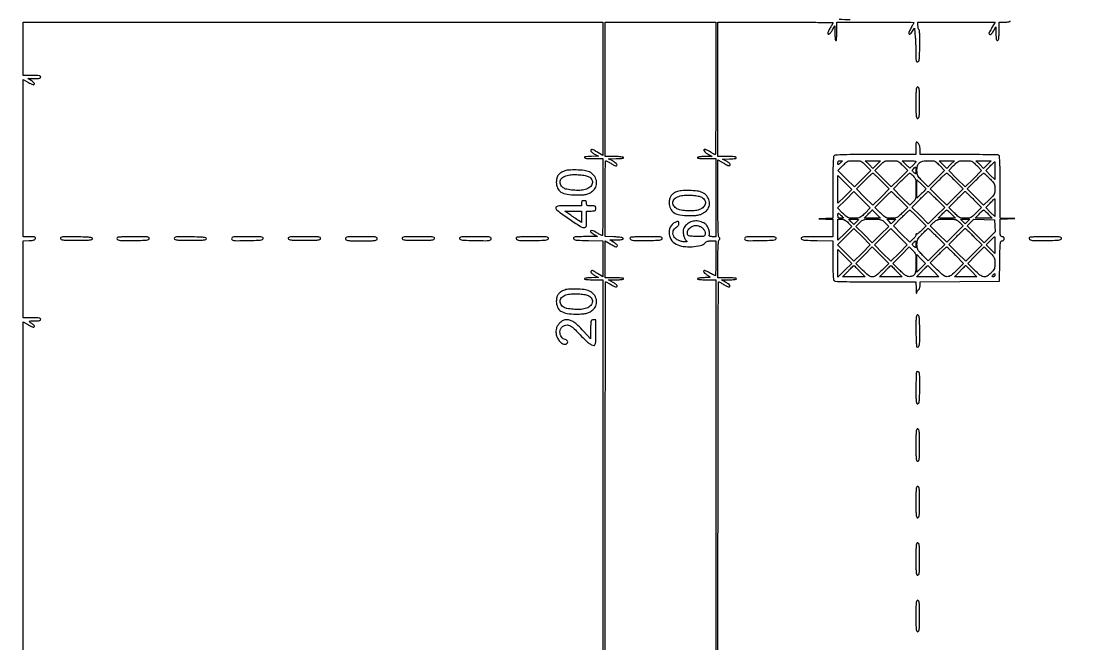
# Model space of a CAD drawing. Extents: x 0 to 836, y 5 to 589.
# Drawn here: x 546.8 to 633.6, y 368.9 to 420.2 of the extents above; entities that cross this region are included whole.
import ezdxf

# ---------------------------------------------------------------- set-up
doc = ezdxf.new("R2010")
doc.units = 0
doc.header["$MEASUREMENT"] = 0

msp = doc.modelspace()

# ---------------------------------------------------------------- linework, layer by layer
for points in [[(201.712326, 537.783562, -0.000001), (217.055896, 537.76491, -0.426088)], [(546.957638, 269.095817, -0.000001), (546.976289, 285.583213, -0.415883)], [(835.446278, 121.592707, -0.000059), (835.429914, 203.53197, -0.00002), (835.42504, 321.569549), (835.424938, 588.3084), (835.769253, 588.3084, 0.013775), (835.969061, 588.313906, 0.121919), (836.052736, 588.339582, 0.232745), (836.087862, 588.394014, 0.064289), (836.086534, 588.49875), (836.0595, 588.6891), (420.497259, 588.710259, 0.000013), (261.145696, 588.714318, 0.000021), (126.989856, 588.708632)], [(718.0002, 512.4222), (718.0002, 320.588723, -0.000011), (717.997333, 194.273324, -0.000202)], [(604.852986, 529.408162, -0.000002), (620.423836, 529.389509, -0.550615)], [(238.738155, 529.614638, -0.000002), (224.300981, 529.63329, -0.415836)], [(308.18842, 529.408162, -0.000002), (322.638019, 529.38951, -0.415836)], [(531.796111, 538.074638, -0.000002), (517.6951, 538.093291, -0.426056)], [(413.368417, 538.074638, -0.000002), (399.676779, 538.093291, -0.415815)], [(693.315638, 481.579418, -0.000002), (693.334294, 494.031443, -0.550517)], [(336.166934, 548.220763, -0.000002), (326.827688, 548.233536, -0.413812)], [(693.109162, 421.684687, -0.000002), (693.090507, 409.236574, -0.415775)], [(689.941022, 529.408162, -0.000003), (701.809045, 529.389505, -0.550493)], [(333.609652, 529.614638, -0.000003), (323.198363, 529.633296, -0.415688)], [(383.716206, 529.408162, -0.000003), (394.123716, 529.389504, -0.425916)], [(381.27946, 547.935135, -0.000004), (390.656104, 547.916048, -0.413615)], [(594.9072, 359.3385, -0.000151), (594.911759, 374.439115, -0.000252), (594.925838, 387.150768, -0.000003), (594.944494, 398.69211, -0.425969), (594.97065, 398.71716, -0.10382), (595.010388, 398.707077, -0.007062), (595.114867, 398.65407, -0.009869), (595.238255, 398.586121, -0.007234), (595.3725, 398.506093, 0.012708), (595.509815, 398.426259, 0.015414), (595.642559, 398.358765, 0.01405), (595.756539, 398.309027, 0.095102), (595.81665, 398.297233, 0.218217), (595.896301, 398.33334, 0.339983), (595.900612, 398.405044, 0.086405), (595.785354, 398.524439, 0.02268), (595.56285, 398.671905), (595.2033, 398.887399), (595.81665, 398.8882, 0.012065), (596.058955, 398.894364, 0.0222), (596.255312, 398.912867, 0.01921), (596.402235, 398.939111, 0.352506), (596.43, 398.9736, 0.365646), (596.399951, 399.009197, 0.014491), (596.2185, 399.0347, 0.018502), (595.976521, 399.052556, 0.009164), (595.6686, 399.0582), (594.9072, 399.0582), (594.9072, 400.578805), (594.9072, 402.09941), (595.333923, 401.847805, 0.009346), (595.641025, 401.674384, 0.063105), (595.803636, 401.611438, 0.227008), (595.885375, 401.628277, 0.236522), (595.921572, 401.70195, 0.175744), (595.902133, 401.754263, 0.030637), (595.828038, 401.831451, 0.030019), (595.725543, 401.915111, 0.022931), (595.604322, 401.994305), (595.2879, 402.18091), (595.866, 402.184655, 0.009126), (596.142362, 402.191491, 0.039013), (596.305975, 402.21138, 0.08811), (596.391062, 402.244845, 0.348167), (596.409073, 402.29415, 0.245891), (596.358121, 402.343431, 0.029679), (596.20099, 402.379753, 0.024548), (595.969141, 402.407414, 0.009086), (595.640623, 402.424344), (594.9072, 402.448787), (594.9072, 405.575694, -0.001901), (594.911759, 406.774524, -0.003175), (594.925838, 407.783296, -0.000406), (594.944686, 408.675594, -0.419983), (594.97065, 408.69996, -0.10382), (595.010388, 408.689877, -0.007062), (595.114867, 408.63687, -0.009869), (595.238255, 408.568921, -0.007234), (595.3725, 408.488893, 0.013532), (595.51033, 408.409063, 0.016098), (595.64463, 408.341565, 0.014983), (595.760431, 408.292117, 0.092704), (595.8237, 408.280033, 0.297128), (595.890992, 408.323527, 0.267174), (595.88237, 408.407105, 0.077583), (595.752049, 408.538895, 0.02963), (595.535123, 408.680058), (595.2033, 408.869017), (595.81665, 408.870408, 0.012089), (596.05876, 408.876812, 0.022171), (596.255165, 408.895519, 0.019132), (596.402254, 408.921912, 0.352327), (596.43, 408.9564, 0.365646), (596.399951, 408.991997, 0.014491), (596.2185, 409.0175, 0.018502), (595.976521, 409.035356, 0.009164), (595.6686, 409.041), (594.9072, 409.041), (594.9072, 414.5823), (594.9072, 420.1236), (599.4756, 420.1236), (604.044, 420.1236), (604.044, 414.6669, -0.00109), (604.039441, 412.574706, -0.001819), (604.025362, 410.813881, -0.000134), (604.006602, 409.237528, -0.422857), (603.98055, 409.21284, -0.10382), (603.940812, 409.222923, -0.007062), (603.836333, 409.27593, -0.009869), (603.712945, 409.343879, -0.007234), (603.5787, 409.423907, 0.013532), (603.44087, 409.503737, 0.016098), (603.30657, 409.571235, 0.014983), (603.190769, 409.620683, 0.092704), (603.1275, 409.632767, 0.297128), (603.060208, 409.589273, 0.267174), (603.06883, 409.505695, 0.077583), (603.199151, 409.373905, 0.02963), (603.416077, 409.232742), (603.7479, 409.043783), (603.13455, 409.042392, 0.012089), (602.89244, 409.035988, 0.022171), (602.696035, 409.017281, 0.019132), (602.548946, 408.990888, 0.352327), (602.5212, 408.9564, 0.365646), (602.551249, 408.920803, 0.014491), (602.7327, 408.8953, 0.018502), (602.974679, 408.877444, 0.009164), (603.2826, 408.8718), (604.044, 408.8718), (604.044, 405.657), (604.044, 402.4422), (603.75582, 402.4422, -0.018131), (603.599365, 402.447875, -0.1296), (603.528362, 402.472218, -0.239839), (603.501236, 402.520491, -0.074376), (603.510426, 402.605811, 0.109755), (603.518481, 402.822583, 0.049369), (603.439307, 403.09776, 0.049304), (603.306977, 403.353602, 0.104096), (603.15006, 403.511175, 0.081609), (602.730258, 403.69723, 0.088352), (602.28472, 403.732087, 0.092684), (601.871804, 403.612006, 0.101204), (601.54468, 403.35307, 0.029776), (601.427678, 403.195914, 0.074552), (601.368007, 403.066355, 0.072229), (601.347947, 402.922521, 0.026658), (601.360037, 402.717612, 0.031012), (601.386903, 402.56499, 0.027174), (601.43331, 402.40981, 0.028137), (601.490862, 402.274133, 0.069644), (601.551407, 402.184967, -0.010125), (601.645395, 402.076787, -0.29066), (601.649943, 402.041815, -0.281034), (601.620141, 402.022014, -0.009632), (601.474095, 402.0192, -0.06538), (601.203544, 402.054729, -0.050678), (600.925462, 402.160168, -0.053033), (600.693239, 402.308902, -0.117448), (600.564852, 402.473866, -0.088801), (600.509287, 402.691124, -0.091593), (600.533518, 402.911683, -0.097345), (600.632216, 403.098438, -0.116273), (600.789234, 403.220057, 0.05591), (600.880024, 403.274384, 0.077484), (600.945625, 403.342689, 0.081855), (600.984916, 403.424613, 0.071083), (600.9984, 403.518981, 0.033646), (600.991149, 403.626615, 0.197222), (600.963367, 403.674693, 0.203472), (600.910441, 403.68854, 0.035991), (600.80805, 403.665911, 0.166211), (600.360001, 403.34681, 0.151956), (600.18074, 402.807524, 0.141227), (600.334858, 402.231175, 0.139974), (600.772459, 401.82288, 0.084647), (601.346075, 401.64309, 0.046434), (602.083726, 401.612061, 0.046415), (602.77241, 401.711587, 0.150866), (603.164577, 401.944409, -0.074871), (603.251502, 402.015535, -0.05867), (603.36294, 402.06518, -0.048295), (603.502969, 402.09435, -0.027223), (603.676412, 402.1038), (604.044, 402.1038), (604.044, 400.6656, -0.003322), (604.040336, 400.114127, -0.005536), (604.029024, 399.649871, -0.00123), (604.013763, 399.247324, -0.402443), (603.993018, 399.2274, -0.112389), (603.958845, 399.23518, -0.003975), (603.836679, 399.295043, -0.007185), (603.693048, 399.369444, -0.004948), (603.532391, 399.457673, 0.023312), (603.133265, 399.658156, 0.512959), (603.037299, 399.60205, 0.260592), (603.106533, 399.445344, 0.019352), (603.505219, 399.168925, -0.16362), (603.544216, 399.120593, -0.444968), (603.526172, 399.086167, -0.055603), (603.403795, 399.068973, -0.004947), (603.09225, 399.063175, 0.013429), (602.869963, 399.055266, 0.023296), (602.686356, 399.035171, 0.020304), (602.548033, 399.007679, 0.34644), (602.5212, 398.9736, 0.365646), (602.551249, 398.938003, 0.014491), (602.7327, 398.9125, 0.018502), (602.974679, 398.894644, 0.009164), (603.2826, 398.889), (604.044, 398.889), (604.044, 359.4231)], [(604.2132, 359.3385, -0.000151), (604.217759, 374.439266, -0.000252), (604.231838, 387.151416, -0.000003), (604.250494, 398.693431, -0.41574), (604.27665, 398.719367, -0.111035), (604.316409, 398.710141, -0.00754), (604.420867, 398.657835, -0.010506), (604.544254, 398.590375, -0.007675), (604.6785, 398.510507, 0.013093), (604.81633, 398.430515, 0.015532), (604.95063, 398.36253, 0.014424), (605.066453, 398.312369, 0.08935), (605.1297, 398.29944, 0.300243), (605.196801, 398.341505, 0.270054), (605.188505, 398.424156, 0.076762), (605.057554, 398.556318, 0.029789), (604.841123, 398.697258), (604.5093, 398.886217), (605.12265, 398.887608, 0.012089), (605.36476, 398.894012, 0.022171), (605.561165, 398.912719, 0.019132), (605.708254, 398.939112, 0.352327), (605.736, 398.9736, 0.365646), (605.705951, 399.009197, 0.014491), (605.5245, 399.0347, 0.018502), (605.282521, 399.052556, 0.009164), (604.9746, 399.0582), (604.2132, 399.0582), (604.2132, 400.56408, -0.003861), (604.21861, 401.264633, -0.011908), (604.237202, 401.737937, -0.011288), (604.265628, 402.069018, -0.17093), (604.31472, 402.17148, 0.049631), (604.359946, 402.226702, 0.147822), (604.37394, 402.273, 0.147822), (604.359946, 402.319298, 0.049631), (604.31472, 402.37452, -0.186688), (604.261488, 402.494924, -0.003991), (604.235712, 403.152783, -0.00622), (604.21803, 404.096205, -0.001575), (604.2132, 405.629425), (604.2132, 408.78281), (604.639923, 408.531205, 0.009298), (604.949643, 408.356266, 0.065443), (605.111057, 408.294612, 0.236264), (605.192184, 408.313595, 0.222811), (605.2284, 408.390831, 0.180386), (605.208514, 408.444157, 0.035725), (605.135208, 408.51748, 0.033672), (605.03262, 408.594947, 0.025766), (604.91115, 408.665781), (604.5939, 408.8295), (605.16495, 408.854515, 0.011581), (605.694614, 408.890023, 0.639683), (605.72017, 408.961692, 0.186785), (605.56049, 409.030303, 0.009128), (604.9746, 409.041), (604.2132, 409.041), (604.2132, 414.5823), (604.2132, 420.1236), (608.9508, 420.1236, -0.001255), (610.767404, 420.119041, -0.002093), (612.296603, 420.104962, -0.000177), (613.662472, 420.086184, -0.412086), (613.687967, 420.06015, -0.111035), (613.678741, 420.020391, -0.00754), (613.626435, 419.915933, -0.010506), (613.558975, 419.792546, -0.007675), (613.479107, 419.6583, 0.013093), (613.399115, 419.52047, 0.015532), (613.33113, 419.38617, 0.014424), (613.280969, 419.270347, 0.08935), (613.26804, 419.2071, 0.300243), (613.310105, 419.139999, 0.270054), (613.392756, 419.148295, 0.076762), (613.524918, 419.279246, 0.029789), (613.665858, 419.495677), (613.854817, 419.8275), (613.856208, 419.21415, 0.012089), (613.862612, 418.97204, 0.022171), (613.881319, 418.775635, 0.019132), (613.907712, 418.628546, 0.352327), (613.9422, 418.6008, 0.365646), (613.977797, 418.630849, 0.014491), (614.0033, 418.8123, 0.018502), (614.021156, 419.054279, 0.009164), (614.0268, 419.3622), (614.0268, 420.1236), (617.1993, 420.1236, -0.000994), (618.415797, 420.121181, -0.001658), (619.439878, 420.113711, -0.000111), (620.358124, 420.103763, -0.410979), (620.3718, 420.089935, -0.118776), (620.366168, 420.066561, -0.002401), (620.309971, 419.958005, -0.005535), (620.24198, 419.83162, -0.003675), (620.161319, 419.688085, 0.011167), (620.080651, 419.539364, 0.013731), (620.012368, 419.39699, 0.012176), (619.961621, 419.275404, 0.090598), (619.949819, 419.21415, 0.183384), (619.979322, 419.134097, 0.339255), (620.043592, 419.121014, 0.108326), (620.145865, 419.201895, 0.030362), (620.265806, 419.368086), (620.430228, 419.627773), (620.485614, 418.84749, -0.004673), (620.506835, 418.502955, -0.003213), (620.52473, 418.112026, -0.003239), (620.537098, 417.73552, -0.00659), (620.541, 417.4395, 0.006012), (620.545334, 417.079064, 0.05459), (620.566181, 416.92339, 0.182673), (620.612358, 416.856405, 0.20154), (620.68905, 416.840209, 0.250335), (620.770893, 416.906421, 0.067043), (620.816412, 417.073414, 0.025518), (620.84269, 417.396317, 0.002888), (620.860595, 418.129987, 0.005309), (620.864862, 418.662874, 0.011104), (620.854571, 419.077449, 0.007688), (620.834608, 419.396949, 0.178774), (620.797145, 419.478295, -0.106981), (620.763613, 419.530353, -0.031495), (620.73574, 419.621709, -0.030052), (620.716605, 419.731167, -0.028254), (620.7102, 419.84442), (620.7102, 420.1236), (623.888909, 420.1236), (627.067618, 420.1236), (626.807609, 419.669152, 0.004616), (626.614834, 419.324881, 0.066284), (626.564349, 419.194274, 0.315049), (626.588043, 419.133893, 0.147671), (626.672479, 419.1084, 0.168972), (626.731573, 419.128957, 0.03918), (626.809873, 419.201592, 0.036138), (626.891556, 419.304199, 0.0286), (626.96484, 419.42565), (627.132322, 419.7429), (627.136061, 419.17185, 0.009031), (627.143258, 418.879458, 0.045588), (627.165023, 418.717748, 0.104163), (627.204617, 418.631975, 0.236978), (627.2667, 418.6008, 0.273642), (627.330723, 418.638675, 0.084509), (627.368925, 418.74885, 0.035355), (627.3888, 418.958614, 0.005946), (627.3936, 419.3622), (627.3936, 420.1236), (627.8589, 420.1236, 0.017105), (628.037266, 420.129704, 0.027868), (628.187518, 420.148451, 0.026982), (628.299491, 420.175119, 0.332234), (628.3242, 420.2082, 0.324248), (628.300288, 420.241197, 0.030617)], [(718.148241, 147.565102, 0.000075), (718.164575, 211.571705, 0.000026), (718.1694, 303.889409), (718.1694, 512.350018)], [(615.111788, 420.311438, -0.000408), (614.22166, 420.330286, -0.409782)], [(546.939, 357.686605), (546.939, 395.41601), (547.359335, 395.168171, 0.014535), (547.549218, 395.063527, 0.040711), (547.689427, 395.005362, 0.065182), (547.786919, 394.987452, 0.273726), (547.83756, 395.014001, 0.192027), (547.84934, 395.080964, 0.139941), (547.813845, 395.148586, 0.05145), (547.710473, 395.236818, 0.007089), (547.475078, 395.394275, -0.140256), (547.432461, 395.443188, -0.462508), (547.447944, 395.477092, -0.061481), (547.559189, 395.494268, -0.005245), (547.84845, 395.500025, 0.010172), (548.116089, 395.50799, 0.04862), (548.267096, 395.530389, 0.108379), (548.347672, 395.570344, 0.22744), (548.3772, 395.6319, 0.266366), (548.340721, 395.695517, 0.088943), (548.2362, 395.733918, 0.037256), (548.037186, 395.753925, 0.00643), (547.6581, 395.7588), (546.939, 395.7588), (546.939, 398.927078), (546.939, 402.095356), (547.424628, 402.120728, 0.012571), (547.673624, 402.140024, 0.055818), (547.816848, 402.17115, 0.10964), (547.89832, 402.220422, 0.156356), (547.938431, 402.29415, 0.170556), (547.926974, 402.370059, 0.199387), (547.871117, 402.416116, 0.066037), (547.741567, 402.437558, 0.008037), (547.452803, 402.4422), (546.939, 402.4422), (546.939, 408.917666), (546.939, 415.393132), (547.305983, 415.178066, 0.010753), (547.453702, 415.095712, 0.013531), (547.594045, 415.026176, 0.011674), (547.713546, 414.974292, 0.096868), (547.771283, 414.963, 0.218616), (547.847469, 414.997983, 0.30655), (547.85579, 415.07004, 0.101596), (547.765368, 415.1813, 0.034596), (547.59465, 415.302327), (547.3197, 415.469968), (547.84845, 415.470284, 0.009996), (548.117399, 415.475822, 0.048921), (548.267872, 415.496773, 0.110787), (548.347761, 415.536034, 0.227124), (548.3772, 415.5975, 0.266366), (548.340721, 415.661117, 0.088943), (548.2362, 415.699518, 0.037256), (548.037186, 415.719525, 0.00643), (547.6581, 415.7244), (546.939, 415.7244), (546.939, 417.924), (546.939, 420.1236), (570.8385, 420.1236), (594.738, 420.1236), (594.738, 414.626795), (594.738, 409.12999), (594.311277, 409.381595, 0.009298), (594.001557, 409.556534, 0.065443), (593.840143, 409.618188, 0.236264), (593.759016, 409.599205, 0.222811), (593.7228, 409.521969, 0.180386), (593.742686, 409.468643, 0.035725), (593.815992, 409.39532, 0.033672), (593.91858, 409.317853, 0.025766), (594.04005, 409.247019), (594.3573, 409.0833), (593.78625, 409.058285, 0.011581), (593.256586, 409.022777, 0.639683), (593.23103, 408.951108, 0.186785), (593.39071, 408.882497, 0.009128), (593.9766, 408.8718), (594.738, 408.8718), (594.738, 405.6993, -0.001874), (594.733441, 404.482986, -0.003129), (594.719362, 403.459497, -0.000395), (594.700517, 402.553817, -0.420082), (594.67455, 402.52944, -0.10382), (594.634812, 402.539523, -0.007062), (594.530333, 402.59253, -0.009869), (594.406945, 402.660479, -0.007234), (594.2727, 402.740507, 0.028609), (593.9171, 402.932395, 0.215036), (593.73048, 402.93501, 0.550574), (593.714696, 402.833746, 0.037328), (593.99775, 402.621133), (594.2727, 402.44505), (593.272447, 402.443625, 0.003253), (592.67801, 402.438911, 0.034557), (592.436887, 402.418725, 0.126689), (592.330557, 402.373186, 0.283148), (592.300603, 402.29415, 0.245611), (592.365306, 402.212695, 0.070014), (592.525649, 402.166929, 0.026619), (592.835506, 402.140524, 0.003075), (593.533507, 402.122627), (594.738, 402.099154), (594.738, 400.614077), (594.738, 399.129), (594.42075, 399.318639, -0.004855), (594.293396, 399.396454, -0.005537), (594.173083, 399.473446, -0.005042), (594.072416, 399.54091, -0.030884), (594.02313, 399.579339, 0.094374), (593.929016, 399.635219, 0.116251), (593.827878, 399.64702, 0.159083), (593.753033, 399.612619, 0.211125), (593.723628, 399.54465, 0.175744), (593.743067, 399.492337, 0.030637), (593.817162, 399.415149, 0.030019), (593.919657, 399.331489, 0.022931), (594.040878, 399.252295), (594.3573, 399.06569), (593.78625, 399.061945, 0.013372), (593.563561, 399.054527, 0.023366), (593.380049, 399.034859, 0.020491), (593.242075, 399.007684, 0.346819), (593.2152, 398.9736, 0.365646), (593.245249, 398.938003, 0.014491), (593.4267, 398.9125, 0.018502), (593.668679, 398.894644, 0.009164), (593.9766, 398.889), (594.738, 398.889), (594.738, 359.4231)]]:
    msp.add_lwpolyline(points, format="xyb")
for points in [[(620.541, 413.4825, 0.002301), (620.544674, 412.684197, 0.026158), (620.56406, 412.369412, 0.092428), (620.608024, 412.226349, 0.330993), (620.68905, 412.187305, 0.251426), (620.770356, 412.253444, 0.070478), (620.813002, 412.417354, 0.025711), (620.833006, 412.737503, 0.002748), (620.8371, 413.4825, 0.002748), (620.833006, 414.227497, 0.025711), (620.813002, 414.547646, 0.070478), (620.770356, 414.711556, 0.251426), (620.68905, 414.777695, 0.330993), (620.608024, 414.738651, 0.092428), (620.56406, 414.595588, 0.026158), (620.544674, 414.280803, 0.002301)], [(620.541, 409.759272), (620.541, 409.2102), (617.21622, 409.2102, 0.001482), (615.596217, 409.205398, 0.005923), (614.603961, 409.187758, 0.003664), (613.911346, 409.162155, 0.18743), (613.78992, 409.10868, 0.183001), (613.737806, 408.99304, 0.005664), (613.711256, 408.463296, 0.007638), (613.693365, 407.701209, 0.002049), (613.6884, 406.489945), (613.6884, 403.972731), (613.11735, 403.943135), (612.5463, 403.91354), (613.11735, 403.89697), (613.6884, 403.8804), (613.6884, 403.1613), (613.6884, 402.4422), (612.370897, 402.4422, 0.002314), (611.576525, 402.438523, 0.026279), (611.263127, 402.41913, 0.092921), (611.120745, 402.375139, 0.330137), (611.081814, 402.29415, 0.252541), (611.148742, 402.212126, 0.065668), (611.318971, 402.166747, 0.025016), (611.648206, 402.140567, 0.002804), (612.399317, 402.122747), (613.6884, 402.099393), (613.6884, 400.511117, 0.003607), (613.693753, 399.769052, 0.011395), (613.712254, 399.272177, 0.010597), (613.740484, 398.925275, 0.17243), (613.78992, 398.82132, 0.18743), (613.911346, 398.767845, 0.003664), (614.603961, 398.742242, 0.005923), (615.596217, 398.724602, 0.001482), (617.21622, 398.7198), (620.541, 398.7198), (620.552521, 398.14875, 0.006794), (620.559504, 397.941991, 0.02301), (620.57209, 397.807574, 0.21011), (620.587425, 397.782762, 0.543662), (620.60296, 397.7892, -0.043427), (620.626627, 397.875125, -0.03967), (620.665332, 397.958445, -0.042013), (620.712296, 398.027366, -0.092982), (620.760639, 398.068354, 0.136572), (620.806528, 398.114601, 0.047587), (620.844697, 398.201243, 0.042751), (620.870682, 398.310067, 0.037254), (620.8794, 398.42691), (620.8794, 398.717813), (624.15765, 398.739957), (627.4359, 398.7621), (627.458838, 400.43295, -0.001639), (627.476839, 401.491287, -0.023292), (627.502108, 401.868665, -0.084804), (627.552879, 402.043489, -0.287272), (627.649188, 402.1038, 0.073906), (627.721972, 402.114617, 0.124544), (627.774524, 402.146326, 0.123603), (627.805923, 402.199413, 0.072167), (627.8166, 402.273, 0.072254), (627.805869, 402.346869, 0.124864), (627.7743, 402.3999, 0.124864), (627.721269, 402.431469, 0.072254), (627.6474, 402.4422, -0.164747), (627.555928, 402.47318, -0.173055), (627.504352, 402.552774, -0.05319), (627.482451, 402.725718, -0.004922), (627.4782, 403.157594), (627.4782, 403.872987), (628.09155, 403.902184), (628.7049, 403.93138), (628.09155, 403.94819), (627.4782, 403.965), (627.4782, 406.536249, 0.001339), (627.474235, 408.016604, 0.011406), (627.455527, 408.680549, 0.018227), (627.422331, 409.059265, 0.276895), (627.344381, 409.158849, 0.087304), (627.237332, 409.179685, 0.000628), (626.319982, 409.195116, 0.002375), (625.268026, 409.206491, 0.001516), (624.044981, 409.2102), (620.8794, 409.2102), (620.8794, 409.614398, 0.022164), (620.870514, 409.814756, 0.052619), (620.841816, 409.960993, 0.068936), (620.789838, 410.072388, 0.072242), (620.7102, 410.16347, 0.051004), (620.608888, 410.233704, 0.446157), (620.563087, 410.217758, 0.095885), (620.543566, 410.123991, 0.003518)], [(614.4498, 408.673412, -0.180624), (614.443266, 408.655914, -0.008331), (614.400097, 408.607818, -0.012942), (614.34543, 408.551889, -0.008839), (614.2806, 408.4911, -0.007247), (614.169145, 408.393135, -0.222937), (614.134415, 408.383603, -0.349021), (614.114651, 408.40576, -0.014191), (614.1114, 408.520288, -0.061622), (614.121531, 408.602177, -0.126147), (614.152179, 408.658661, -0.133516), (614.204831, 408.691468, -0.07307), (614.2806, 408.7026, -0.016222), (614.345462, 408.700495, -0.026491), (614.400097, 408.694026, -0.024733), (614.441099, 408.684845, -0.337243)], [(616.419472, 408.29831), (616.817683, 407.894019), (616.141342, 407.221644), (615.465, 406.549269), (614.788658, 407.221644), (614.112317, 407.894019), (614.510528, 408.29831, -0.013397), (614.773309, 408.55118, -0.084884), (614.928936, 408.650937, -0.086296), (615.107809, 408.692536, -0.014084), (615.465, 408.7026, -0.014084), (615.822191, 408.692536, -0.086296), (616.001064, 408.650937, -0.084884), (616.156691, 408.55118, -0.013397)], [(619.465072, 408.29831), (619.863283, 407.894019), (619.186942, 407.221644), (618.5106, 406.549269), (617.834258, 407.221644), (617.157917, 407.894019), (617.556128, 408.29831, -0.013397), (617.818909, 408.55118, -0.084884), (617.974536, 408.650937, -0.086296), (618.153409, 408.692536, -0.014084), (618.5106, 408.7026, -0.014084), (618.867791, 408.692536, -0.086296), (619.046664, 408.650937, -0.084884), (619.202291, 408.55118, -0.013397)], [(620.541, 408.633828, -0.157569), (620.528364, 408.594727, -0.01468), (620.465859, 408.513268, -0.017733), (620.383178, 408.418868, -0.01301), (620.285202, 408.319986), (620.029404, 408.074916), (619.715562, 408.388758), (619.40172, 408.7026), (619.97136, 408.7026, -0.011333), (620.189759, 408.697649, -0.018707), (620.373668, 408.682398, -0.013204), (620.518097, 408.661079, -0.364415)], [(620.541, 407.885788, -0.006034), (620.538525, 407.680702, -0.204153), (620.518746, 407.637221, -0.369991), (620.481723, 407.636022, -0.014799), (620.371115, 407.73032, -0.021342), (620.273387, 407.826659, -0.165425), (620.247499, 407.88432, -0.182373), (620.263479, 407.94282, -0.027036), (620.341927, 408.039532, -0.013473), (620.468464, 408.171998, -0.376107), (620.512574, 408.17473, -0.225284), (620.537788, 408.125093, -0.00671)], [(622.510672, 408.29831), (622.908883, 407.894019), (622.232998, 407.222098), (621.557114, 406.550178), (621.091357, 407.010149, -0.010394), (620.811454, 407.298311, -0.065964), (620.693319, 407.464372, -0.09203), (620.641108, 407.631348, -0.029887), (620.6256, 407.890557, -0.058152), (620.672311, 408.290827, -0.156064), (620.818529, 408.533665, -0.138528), (621.091851, 408.663639, -0.04217), (621.552977, 408.7026, -0.013888), (621.912695, 408.692606, -0.086188), (622.091922, 408.651113, -0.085183), (622.247586, 408.551468, -0.013403)], [(625.556272, 408.29831), (625.954483, 407.894019), (625.278142, 407.221644), (624.6018, 406.549269), (623.925458, 407.221644), (623.249117, 407.894019), (623.647328, 408.29831, -0.013397), (623.910109, 408.55118, -0.084884), (624.065736, 408.650937, -0.086296), (624.244609, 408.692536, -0.014084), (624.6018, 408.7026, -0.014084), (624.958991, 408.692536, -0.086296), (625.137864, 408.650937, -0.084884), (625.293491, 408.55118, -0.013397)], [(627.0552, 407.881286), (627.0552, 407.144571), (626.674333, 407.518364), (626.293467, 407.892156), (626.649648, 408.255078, -0.00324), (626.787963, 408.394196, -0.005133), (626.908452, 408.511392, -0.001471), (627.014131, 408.6115, -0.191126), (627.030514, 408.618, -0.403157), (627.040566, 408.608322, -0.0011), (627.047949, 408.40159, -0.005234), (627.053426, 408.163776, -0.00314)], [(591.4809, 407.822547, 0.053672), (591.208415, 407.665471, 0.089458), (591.026064, 407.474453, 0.090403), (590.923122, 407.233281, 0.055837), (590.8887, 406.926, 0.10406), (590.989434, 406.447223, 0.148393), (591.270581, 406.119718, 0.105117), (591.770065, 405.93324, 0.03681), (592.5384, 405.876075, 0.014948), (593.077993, 405.891844, 0.05366), (593.417403, 405.948823, 0.072223), (593.681955, 406.066248, 0.044209), (593.954155, 406.273302, 0.140323), (594.176523, 406.63331, 0.124029), (594.188762, 407.075181, 0.116908), (593.987311, 407.49024, 0.115538), (593.620234, 407.772853, 0.076424), (593.195118, 407.892115, 0.024439), (592.538538, 407.939532, 0.024038), (591.885057, 407.923294, 0.085905)], [(593.573524, 407.379887, -0.152341), (593.822014, 407.136115, -0.193791), (593.856903, 406.819597, -0.158165), (593.656544, 406.518261, -0.101891), (593.278876, 406.327746, -0.056119), (592.831266, 406.259181, -0.030501), (592.27432, 406.270936, -0.02923), (591.75322, 406.344653, -0.110494), (591.454163, 406.477869, -0.135251), (591.226303, 406.769796, -0.203488), (591.228725, 407.088252, -0.162529), (591.473082, 407.360568, -0.086537), (591.9039, 407.515185, -0.038102), (592.328501, 407.555971, -0.025119), (592.819037, 407.54094, -0.02485), (593.27507, 407.481065, -0.073437)], [(617.687791, 407.029821), (618.341513, 406.372243), (617.664657, 405.699356), (616.9878, 405.026469), (616.310943, 405.699356), (615.634087, 406.372243), (616.287809, 407.029821, -0.00331), (616.541735, 407.281887, -0.005234), (616.763091, 407.494236, -0.001538), (616.957065, 407.675337, -0.189215), (616.9878, 407.6874, -0.189215), (617.018535, 407.675337, -0.001538), (617.212509, 407.494236, -0.005234), (617.433865, 407.281887, -0.00331)], [(620.303721, 407.460072, -0.049446), (620.441495, 407.299133, -0.098742), (620.508379, 407.146227, -0.048822), (620.535488, 406.917429, -0.005091), (620.541, 406.3761, -0.004995), (620.535488, 405.82432, -0.052039), (620.507498, 405.599681, -0.102585), (620.436841, 405.446589, -0.042515), (620.28549, 405.274662), (620.029981, 405.029868), (619.354834, 405.701056), (618.679687, 406.372243), (619.333409, 407.029821, -0.002837), (619.586868, 407.281899, -0.004521), (619.806749, 407.494236, -0.001152), (620.000225, 407.676879, -0.190842), (620.026786, 407.6874, -0.166377), (620.051313, 407.679006, -0.006968), (620.124494, 407.620622, -0.011383), (620.209927, 407.547174, -0.007779)], [(623.778991, 407.029821), (624.432713, 406.372243), (623.755857, 405.699356), (623.079, 405.026469), (622.402143, 405.699356), (621.725287, 406.372243), (622.379009, 407.029821, -0.00331), (622.632935, 407.281887, -0.005234), (622.854291, 407.494236, -0.001538), (623.048265, 407.675337, -0.189215), (623.079, 407.6874, -0.189215), (623.109735, 407.675337, -0.001538), (623.303709, 407.494236, -0.005234), (623.525065, 407.281887, -0.00331)], [(626.60839, 407.24614, -0.011178), (626.876373, 406.969383, -0.068233), (626.990245, 406.806694, -0.09104), (627.040502, 406.640017, -0.027825), (627.0552, 406.3761, -0.028539), (627.040044, 406.110777, -0.092408), (626.988388, 405.942846, -0.06699), (626.870914, 405.777068, -0.010345), (626.589443, 405.487349), (626.123686, 405.027378), (625.447287, 405.69981), (624.770887, 406.372243), (625.424609, 407.029821, -0.002978), (625.678207, 407.281895, -0.004735), (625.898527, 407.494236, -0.001262), (626.092144, 407.676414, -0.190361), (626.119955, 407.6874, -0.183123), (626.147177, 407.677084, -0.002559), (626.280603, 407.55778, -0.00676), (626.434127, 407.415268, -0.004352)], [(621.387, 406.3761, -0.198788), (621.384977, 406.371213, -0.00012), (621.275169, 406.261353, -0.001457), (621.152267, 406.139164, -0.000886), (621.0063, 405.9954), (620.6256, 405.621771), (620.6256, 406.3761), (620.6256, 407.130429), (621.0063, 406.7568, -0.000886), (621.152267, 406.613036, -0.001457), (621.275169, 406.490847, -0.00012), (621.384977, 406.380987, -0.198788)], [(600.7869, 406.130547, 0.053672), (600.514415, 405.973471, 0.089458), (600.332064, 405.782453, 0.090403), (600.229122, 405.541281, 0.055837), (600.1947, 405.234, 0.10406), (600.295434, 404.755223, 0.148393), (600.576581, 404.427718, 0.105117), (601.076065, 404.24124, 0.03681), (601.8444, 404.184075, 0.014948), (602.383993, 404.199844, 0.05366), (602.723403, 404.256823, 0.072223), (602.987955, 404.374248, 0.044209), (603.260155, 404.581302, 0.140323), (603.482523, 404.94131, 0.124029), (603.494762, 405.383181, 0.116908), (603.293311, 405.79824, 0.115538), (602.926234, 406.080853, 0.076424), (602.501118, 406.200115, 0.024439), (601.844538, 406.247532, 0.024038), (601.191057, 406.231294, 0.085905)], [(602.879524, 405.687887, -0.152341), (603.128014, 405.444115, -0.193791), (603.162903, 405.127597, -0.158165), (602.962544, 404.826261, -0.101891), (602.584876, 404.635746, -0.056119), (602.137266, 404.567181, -0.030501), (601.58032, 404.578936, -0.02923), (601.05922, 404.652653, -0.110494), (600.760163, 404.785869, -0.135251), (600.532303, 405.077796, -0.203488), (600.534725, 405.396252, -0.162529), (600.779082, 405.668568, -0.086537), (601.2099, 405.823185, -0.038102), (601.634501, 405.863971, -0.025119), (602.125037, 405.84894, -0.02485), (602.58107, 405.789065, -0.073437)], [(616.35456, 404.389279, -0.012116), (616.081965, 404.125617, -0.079481), (615.924025, 404.020807, -0.089586), (615.749092, 403.976407, -0.017469), (615.4227, 403.965, -0.017454), (615.096374, 403.976395, -0.089517), (614.92147, 404.020751, -0.079525), (614.76362, 404.125446, -0.012155), (614.491505, 404.388604), (614.074271, 404.812208), (614.74717, 405.489078), (615.42007, 406.165948), (616.096265, 405.489753), (616.77246, 404.813559)], [(619.206342, 405.511269), (619.863527, 404.857939), (619.422603, 404.411469, -0.011036), (619.140148, 404.137813, -0.072587), (618.978292, 404.026466, -0.091806), (618.807404, 403.97833, -0.022872), (618.51615, 403.965, -0.023135), (618.225886, 403.978438, -0.089789), (618.053157, 404.026543, -0.071074), (617.888452, 404.13745, -0.011154), (617.603299, 404.406765), (617.155978, 404.848529), (617.810154, 405.506565, -0.003032), (618.063983, 405.758812, -0.004816), (618.284625, 405.971302, -0.001305), (618.478433, 406.153428, -0.190175), (618.506744, 406.1646, -0.188696), (618.535116, 406.153497, -0.0013), (618.729746, 405.972684, -0.004793), (618.951361, 405.761713, -0.003018)], [(622.256483, 405.506728), (622.910497, 404.848856), (622.230403, 404.17919), (621.55031, 403.509525), (620.876399, 404.179484), (620.202487, 404.849443), (620.856209, 405.507021, -0.00331), (621.110135, 405.759087, -0.005234), (621.331491, 405.971436, -0.001538), (621.525465, 406.152537, -0.189215), (621.5562, 406.1646, -0.18922), (621.586936, 406.152536, -0.001536), (621.780994, 405.97135, -0.005231), (622.002445, 405.758906, -0.003308)], [(625.297542, 405.511269), (625.954727, 404.857939), (625.513803, 404.411469, -0.011036), (625.231348, 404.137813, -0.072587), (625.069492, 404.026466, -0.091806), (624.898604, 403.97833, -0.022872), (624.60735, 403.965, -0.023135), (624.317086, 403.978438, -0.089789), (624.144357, 404.026543, -0.071074), (623.979652, 404.13745, -0.011154), (623.694499, 404.406765), (623.247178, 404.848529), (623.901354, 405.506565, -0.003032), (624.155183, 405.758812, -0.004816), (624.375825, 405.971302, -0.001305), (624.569633, 406.153428, -0.190175), (624.597944, 406.1646, -0.188696), (624.626316, 406.153497, -0.0013), (624.820946, 405.972684, -0.004793), (625.042561, 405.761713, -0.003018)], [(627.0552, 404.835686), (627.0552, 404.098971), (626.674333, 404.472764), (626.293467, 404.846556), (626.649648, 405.209478, -0.00324), (626.787963, 405.348596, -0.005133), (626.908452, 405.465792, -0.001471), (627.014131, 405.5659, -0.191126), (627.030514, 405.5724, -0.403157), (627.040566, 405.562722, -0.0011), (627.047949, 405.35599, -0.005234), (627.053426, 405.118176, -0.00314)], [(592.9614, 405.1917), (592.9614, 404.9802), (591.9039, 404.9802, 0.003205), (591.277306, 404.976184, 0.032111), (591.016321, 404.956043, 0.102973), (590.891788, 404.911087, 0.260443), (590.8464, 404.829861, 0.239123), (590.953613, 404.618499, 0.005433), (591.900729, 403.940812, 0.007285), (592.843425, 403.301903, 0.146296), (593.172207, 403.2036, 0.092874), (593.295301, 403.226663, 0.227966), (593.356619, 403.292209, 0.071609), (593.380458, 403.439139, 0.004467), (593.3844, 403.8804), (593.3844, 404.5572), (593.7651, 404.5572, 0.012699), (593.991818, 404.562959, 0.114574), (594.08658, 404.5901, 0.210352), (594.131789, 404.649688, 0.058662), (594.1458, 404.7687, 0.058662), (594.131789, 404.887712, 0.210352), (594.08658, 404.9473, 0.114574), (593.991818, 404.974441, 0.012699), (593.7651, 404.9802, -0.012699), (593.538382, 404.985959, -0.114574), (593.44362, 405.0131, -0.210352), (593.398411, 405.072688, -0.058662), (593.3844, 405.1917, 0.045527), (593.374608, 405.299016, 0.152009), (593.3421, 405.3609, 0.152009), (593.280216, 405.393408, 0.045527), (593.1729, 405.4032, 0.045527), (593.065584, 405.393408, 0.152009), (593.0037, 405.3609, 0.152009), (592.971192, 405.299016, 0.045527)], [(592.9614, 404.08217), (592.9614, 403.60714), (592.764947, 403.735861, -0.00452), (592.658183, 403.807203, -0.001063), (592.480981, 403.928498, -0.001095), (592.277801, 404.068866, -0.001077), (592.074122, 404.210891), (591.57975, 404.5572), (592.270575, 404.5572), (592.9614, 404.5572)], [(617.2839, 404.3034), (617.614339, 403.965), (616.9455, 403.965), (616.276661, 403.965), (616.6071, 404.3034, -0.001128), (616.734366, 404.433145, -0.001848), (616.842811, 404.542395, -0.000193), (616.940026, 404.639535, -0.198712), (616.9455, 404.6418, -0.198712), (616.950974, 404.639535, -0.000193), (617.048189, 404.542395, -0.001848), (617.156634, 404.433145, -0.001128)], [(620.734172, 403.983436), (621.388675, 403.325072), (621.023143, 402.96633, -0.015131), (620.878811, 402.833009, -0.024721), (620.747859, 402.730096, -0.021893), (620.640161, 402.660629, -0.340983), (620.599306, 402.665894, 0.15697), (620.577275, 402.677196, 0.259682), (620.558127, 402.670303, 0.1346), (620.545024, 402.643145, 0.045514), (620.541, 402.599028, -0.123931), (620.524927, 402.535179, -0.027808), (620.465944, 402.438717, -0.027206), (620.383298, 402.331966, -0.023406), (620.28549, 402.229062), (620.029981, 401.984268), (619.354834, 402.655456), (618.679687, 403.326643), (619.333409, 403.984221, -0.00331), (619.587335, 404.236287, -0.005234), (619.808691, 404.448636, -0.001538), (620.002665, 404.629737, -0.189215), (620.0334, 404.6418, -0.189229), (620.064137, 404.629735, -0.001534), (620.258338, 404.448406, -0.005228), (620.479946, 404.235803, -0.003306)], [(623.4597, 404.3034), (623.790139, 403.965), (623.079, 403.965), (622.367861, 403.965), (622.6983, 404.3034, -0.007092), (622.828566, 404.433073, -0.010573), (622.946437, 404.542395, -0.005913), (623.047772, 404.630348, -0.177579), (623.079, 404.6418, -0.177579), (623.110228, 404.630348, -0.005913), (623.211563, 404.542395, -0.010573), (623.329434, 404.433073, -0.007092)], [(626.5053, 404.3034), (626.835739, 403.965), (626.1246, 403.965), (625.413461, 403.965), (625.7439, 404.3034, -0.007092), (625.874166, 404.433073, -0.010573), (625.992037, 404.542395, -0.005913), (626.093372, 404.630348, -0.177579), (626.1246, 404.6418, -0.177579), (626.155828, 404.630348, -0.005913), (626.257163, 404.542395, -0.010573), (626.375034, 404.433073, -0.007092)], [(614.3652, 404.1765), (614.563894, 403.965), (614.337647, 403.965, -0.03903), (614.220241, 403.974179, -0.150031), (614.155175, 404.005921, -0.160006), (614.121497, 404.067311, -0.04614), (614.1114, 404.1765, -0.012232), (614.113384, 404.257587, -0.020157), (614.119494, 404.325872, -0.015163), (614.128061, 404.379005, -0.359543), (614.138953, 404.388, -0.184988), (614.156166, 404.381406, -0.005011), (614.216779, 404.325872, -0.009762), (614.28706, 404.257552, -0.006459)], [(614.959256, 403.582385), (615.248103, 403.28437), (614.679752, 402.716018), (614.1114, 402.147667), (614.1114, 403.014033), (614.1114, 403.8804), (614.390904, 403.8804, -0.055686), (614.539461, 403.863803, -0.065198), (614.672464, 403.814842, -0.054239), (614.806303, 403.724975, -0.025339)], [(615.8034, 403.852847, -0.183087), (615.79693, 403.83577, -0.005679), (615.745735, 403.779214, -0.010435), (615.682319, 403.713541, -0.006957), (615.607093, 403.640873), (615.410785, 403.456451), (615.211646, 403.668426), (615.012506, 403.8804), (615.407953, 403.8804, -0.006533), (615.559581, 403.878419, -0.010859), (615.687237, 403.872306, -0.004655), (615.793256, 403.863927, -0.388615)], [(618.004926, 403.582313), (618.293844, 403.284225), (617.618357, 402.608739), (616.94287, 401.933252), (616.270671, 402.609417), (615.598472, 403.285583), (615.886732, 403.582991, -0.028825), (616.084185, 403.764513, -0.103342), (616.235354, 403.843174, -0.062401), (616.441845, 403.874214, -0.006141), (616.9455, 403.8804, -0.006141), (617.449391, 403.874211, -0.062509), (617.655806, 403.843137, -0.103377), (617.807016, 403.764358, -0.028682)], [(624.161196, 403.602463), (624.430583, 403.324526), (623.754792, 402.652698), (623.079, 401.980869), (622.403208, 402.652698), (621.727417, 403.324526), (621.996804, 403.602463, -0.03428), (622.18305, 403.769973, -0.103507), (622.335389, 403.845008, -0.057399), (622.55027, 403.874571, -0.005512), (623.079, 403.8804, -0.005512), (623.60773, 403.874571, -0.057399), (623.822611, 403.845008, -0.103507), (623.97495, 403.769973, -0.03428)], [(602.722768, 403.291976, -0.087444), (602.915807, 403.176848, -0.072928), (603.072211, 402.995979, -0.078491), (603.160769, 402.792631, -0.141279), (603.155963, 402.61223, -0.124066), (603.096708, 402.516487, -0.143168), (603.002042, 402.466561, -0.05355), (602.82555, 402.449936, -0.005574), (602.408698, 402.460038, -0.004997), (601.968898, 402.480005, -0.06628), (601.809769, 402.510235, -0.192551), (601.733631, 402.574437, -0.09849), (601.696897, 402.696, -0.080396), (601.707444, 402.862295, -0.083857), (601.770059, 403.014143, -0.074673), (601.886563, 403.150375, -0.048417), (602.0559, 403.270619, -0.05298), (602.211625, 403.339201, -0.069353), (602.364711, 403.365558, -0.063219), (602.529864, 403.349945, -0.035715)], [(622.256191, 402.461421), (622.909913, 401.803843), (622.233513, 401.13141), (621.557114, 400.458978), (621.091357, 400.918949, -0.010377), (620.810923, 401.207638, -0.06631), (620.693011, 401.373602, -0.092164), (620.640989, 401.540899, -0.029427), (620.6256, 401.80215, -0.028944), (620.640605, 402.061135, -0.088638), (620.691129, 402.228881, -0.066172), (620.804763, 402.394439, -0.01137), (621.06686, 402.67219, -0.004993), (621.239391, 402.843436, -0.007689), (621.392358, 402.987749, -0.003245), (621.524892, 403.107418, -0.184021), (621.555295, 403.119, -0.18899), (621.586596, 403.106731, -0.001594), (621.780643, 402.925836, -0.00533), (622.002201, 402.713486, -0.003374)], [(625.3209, 402.4422), (625.993731, 401.7654), (625.320792, 401.088491), (624.647853, 400.411582), (623.948028, 401.107771), (623.248204, 401.803961), (623.901867, 402.46148, -0.00331), (624.155771, 402.713523, -0.005234), (624.377109, 402.925854, -0.001538), (624.571065, 403.106937, -0.189214), (624.6018, 403.119, -0.189541), (624.632586, 403.106895, -0.001457), (624.832122, 402.92019, -0.005093), (625.059647, 402.701636, -0.003216)], [(550.000285, 402.296332, 0.251212), (550.067728, 402.213355, 0.071206), (550.234255, 402.170142, 0.025348), (550.561801, 402.150125, 0.002588), (551.339359, 402.1461, 0.002964), (552.061334, 402.15038, 0.021179), (552.409993, 402.169299, 0.045119), (552.597997, 402.20482, 0.335246), (552.6495, 402.273, 0.334881), (552.597483, 402.341956, 0.04165), (552.401282, 402.380702, 0.020579), (552.042103, 402.406092, 0.002999), (551.310427, 402.423232, 0.002151), (550.491387, 402.433978, 0.02635), (550.17873, 402.420253, 0.099142), (550.03915, 402.377962, 0.328399)], [(554.675344, 402.350229, 0.362859), (554.692641, 402.229753, 0.142614), (554.855229, 402.151472, 0.039903), (555.250133, 402.117573, 0.006123), (556.039013, 402.122605, 0.002888), (556.772683, 402.14051, 0.025518), (557.095586, 402.166788, 0.067043), (557.262579, 402.212307, 0.250335), (557.328791, 402.29415, 0.329521), (557.289982, 402.375108, 0.093362), (557.148185, 402.419122, 0.026378), (556.835924, 402.438521, 0.002325), (556.044696, 402.4422, 0.004799), (555.471943, 402.436703, 0.011967), (555.053682, 402.418652, 0.008478), (554.742865, 402.392476, 0.233154)], [(559.390885, 402.296332, 0.251212), (559.458328, 402.213355, 0.071206), (559.624855, 402.170142, 0.025348), (559.952401, 402.150125, 0.002588), (560.729959, 402.1461, 0.002964), (561.451934, 402.15038, 0.021179), (561.800593, 402.169299, 0.045119), (561.988597, 402.20482, 0.335246), (562.0401, 402.273, 0.334881), (561.988083, 402.341956, 0.04165), (561.791882, 402.380702, 0.020579), (561.432703, 402.406092, 0.002999), (560.701027, 402.423232, 0.002151), (559.881987, 402.433978, 0.02635), (559.56933, 402.420253, 0.099142), (559.42975, 402.377962, 0.328399)], [(564.1128, 402.270797, 0.24262), (564.162, 402.175372, 0.126764), (564.290132, 402.126185, 0.031064), (564.576717, 402.1112, 0.002061), (565.401883, 402.122747, 0.002804), (566.152994, 402.140567, 0.025016), (566.482229, 402.166747, 0.065668), (566.652458, 402.212126, 0.252541), (566.719386, 402.29415, 0.330137), (566.680455, 402.375139, 0.092921), (566.538073, 402.41913, 0.026279), (566.224675, 402.438523, 0.002314), (565.430303, 402.4422, 0.002087), (564.592372, 402.438703, 0.030265), (564.296521, 402.418298, 0.119511), (564.163242, 402.367024, 0.246211)], [(568.781905, 402.29415, 0.254832), (568.849142, 402.212568, 0.068159), (569.018015, 402.170103, 0.024934), (569.347843, 402.150162, 0.002632), (570.1194, 402.1461, 0.002632), (570.890957, 402.150162, 0.024934), (571.220785, 402.170103, 0.068159), (571.389658, 402.212568, 0.254832), (571.456895, 402.29415, 0.335991), (571.416819, 402.37544, 0.088793), (571.268756, 402.419199, 0.02535), (570.944319, 402.438544, 0.002216), (570.1194, 402.4422, 0.002216), (569.294481, 402.438544, 0.02535), (568.970044, 402.419199, 0.088793), (568.821981, 402.37544, 0.335991)], [(573.5034, 402.273, 0.250083), (573.553969, 402.178218, 0.116079), (573.688463, 402.127679, 0.02996), (573.985374, 402.107332, 0.00213), (574.8147, 402.1038, 0.00213), (575.644026, 402.107332, 0.02996), (575.940938, 402.127679, 0.116079), (576.075431, 402.178218, 0.250083), (576.126, 402.273, 0.250083), (576.075431, 402.367782, 0.116079), (575.940938, 402.418321, 0.02996), (575.644026, 402.438668, 0.00213), (574.8147, 402.4422, 0.00213), (573.985374, 402.438668, 0.02996), (573.688463, 402.418321, 0.116079), (573.553969, 402.367782, 0.250083)], [(578.172505, 402.29415, 0.254832), (578.239742, 402.212568, 0.068159), (578.408615, 402.170103, 0.024934), (578.738443, 402.150162, 0.002632), (579.51, 402.1461, 0.002632), (580.281557, 402.150162, 0.024934), (580.611385, 402.170103, 0.068159), (580.780258, 402.212568, 0.254832), (580.847495, 402.29415, 0.335991), (580.807419, 402.37544, 0.088793), (580.659356, 402.419199, 0.02535), (580.334919, 402.438544, 0.002216), (579.51, 402.4422, 0.002216), (578.685081, 402.438544, 0.02535), (578.360644, 402.419199, 0.088793), (578.212581, 402.37544, 0.335991)], [(582.910014, 402.29415, 0.252541), (582.976942, 402.212126, 0.065668), (583.147171, 402.166747, 0.025016), (583.476406, 402.140567, 0.002804), (584.227517, 402.122747, 0.002061), (585.052683, 402.1112, 0.031064), (585.339268, 402.126185, 0.126764), (585.4674, 402.175372, 0.24262), (585.5166, 402.270797, 0.246211), (585.466158, 402.367024, 0.119511), (585.332879, 402.418298, 0.030265), (585.037028, 402.438703, 0.002087), (584.199097, 402.4422, 0.002314), (583.404725, 402.438523, 0.026279), (583.091327, 402.41913, 0.092921), (582.948945, 402.375139, 0.330137)], [(587.584744, 402.350229, 0.362859), (587.602041, 402.229753, 0.142614), (587.764629, 402.151472, 0.039903), (588.159533, 402.117573, 0.006123), (588.948413, 402.122605, 0.002888), (589.682083, 402.14051, 0.025518), (590.004986, 402.166788, 0.067043), (590.171979, 402.212307, 0.250335), (590.238191, 402.29415, 0.329521), (590.199382, 402.375108, 0.093362), (590.057585, 402.419122, 0.026378), (589.745324, 402.438521, 0.002325), (588.954096, 402.4422, 0.004799), (588.381343, 402.436703, 0.011967), (587.963082, 402.418652, 0.008478), (587.652265, 402.392476, 0.233154)], [(596.975344, 402.350229, 0.362859), (596.992641, 402.229753, 0.142614), (597.155229, 402.151472, 0.039903), (597.550133, 402.117573, 0.006123), (598.339013, 402.122605, 0.002888), (599.072683, 402.14051, 0.025518), (599.395586, 402.166788, 0.067043), (599.562579, 402.212307, 0.250335), (599.628791, 402.29415, 0.329521), (599.589982, 402.375108, 0.093362), (599.448185, 402.419122, 0.026378), (599.135924, 402.438521, 0.002325), (598.344696, 402.4422, 0.004799), (597.771943, 402.436703, 0.011967), (597.353682, 402.418652, 0.008478), (597.042865, 402.392476, 0.233154)], [(606.4128, 402.270797, 0.24262), (606.462, 402.175372, 0.126764), (606.590132, 402.126185, 0.031064), (606.876717, 402.1112, 0.002061), (607.701883, 402.122747, 0.002804), (608.452994, 402.140567, 0.025016), (608.782229, 402.166747, 0.065668), (608.952458, 402.212126, 0.252541), (609.019386, 402.29415, 0.330137), (608.980455, 402.375139, 0.092921), (608.838073, 402.41913, 0.026279), (608.524675, 402.438523, 0.002314), (607.730303, 402.4422, 0.002087), (606.892372, 402.438703, 0.030265), (606.596521, 402.418298, 0.119511), (606.463242, 402.367024, 0.246211)], [(620.541, 401.794588, -0.006034), (620.538525, 401.589502, -0.204153), (620.518746, 401.546021, -0.369991), (620.481723, 401.544822, -0.014799), (620.371115, 401.63912, -0.021342), (620.273387, 401.735459, -0.165425), (620.247499, 401.79312, -0.182373), (620.263479, 401.85162, -0.027036), (620.341927, 401.948332, -0.013473), (620.468464, 402.080798, -0.376107), (620.512574, 402.08353, -0.225284), (620.537788, 402.033893, -0.00671)], [(627.0552, 401.745494), (627.0552, 401.048788), (626.698279, 401.40571), (626.341357, 401.762631), (626.673148, 402.102415, -0.00354), (626.802143, 402.232661, -0.005583), (626.914857, 402.342388, -0.001731), (627.013491, 402.435637, -0.190734), (627.030069, 402.4422, -0.402212), (627.040293, 402.432389, -0.001273), (627.047818, 402.237543, -0.005633), (627.053394, 402.012643, -0.00338)], [(629.884744, 402.350229, 0.362859), (629.902041, 402.229753, 0.142614), (630.064629, 402.151472, 0.039903), (630.459533, 402.117573, 0.006123), (631.248413, 402.122605, 0.002888), (631.982083, 402.14051, 0.025518), (632.304986, 402.166788, 0.067043), (632.471979, 402.212307, 0.250335), (632.538191, 402.29415, 0.329521), (632.499382, 402.375108, 0.093362), (632.357585, 402.419122, 0.026378), (632.045324, 402.438521, 0.002325), (631.254096, 402.4422, 0.004799), (630.681343, 402.436703, 0.011967), (630.263082, 402.418652, 0.008478), (629.952265, 402.392476, 0.233154)], [(617.750097, 399.693606, -0.027131), (617.258577, 399.248741, -0.171901), (616.945605, 399.137716, -0.172055), (616.632698, 399.248528, -0.02719), (616.141571, 399.692931), (615.596329, 400.243063), (616.2696, 400.920305), (616.94287, 401.597548), (617.619439, 400.920979), (618.296007, 400.244411)], [(620.541, 400.253816, -0.017998), (620.519804, 399.665161, -0.096186), (620.436396, 399.356313, -0.179484), (620.271011, 399.199103, -0.101566), (619.996694, 399.1428, -0.08576), (619.836861, 399.170418, -0.063757), (619.676841, 399.251611, -0.038475), (619.480245, 399.408583, -0.009788), (619.187171, 399.692931), (618.641929, 400.243063), (619.313527, 400.918623), (619.985126, 401.594183), (620.263063, 401.324796, -0.034035), (620.430343, 401.138988, -0.103117), (620.505409, 400.987257, -0.05787), (620.535098, 400.773967, -0.005674)], [(623.79787, 400.919631), (624.470471, 400.243063), (623.925229, 399.692931, -0.027152), (623.434021, 399.248388, -0.17497), (623.122977, 399.14016, -0.169098), (622.808582, 399.253717, -0.024984), (622.298374, 399.711778), (621.725002, 400.280757), (622.378866, 400.938478, -0.003309), (622.632848, 401.190599, -0.005233), (622.85425, 401.402994, -0.001537), (623.048264, 401.584137, -0.189217), (623.079, 401.5962, -0.189537), (623.109785, 401.584095, -0.001458), (623.309254, 401.397458, -0.005095), (623.536705, 401.178979, -0.003217)], [(627.0552, 400.249057, -0.019926), (627.044256, 399.974556, -0.075095), (627.005186, 399.807393, -0.077015), (626.919007, 399.661395, -0.021637), (626.741931, 399.463617, -0.060652), (626.408255, 399.195907, -0.181912), (626.126254, 399.140179, -0.131006), (625.816754, 399.280371, -0.026011), (625.362971, 399.692931), (624.817729, 400.243063), (625.489995, 400.919295), (626.162261, 401.595527), (626.608731, 401.154603, -0.011039), (626.882252, 400.872284, -0.072484), (626.993655, 400.710413, -0.091797), (627.041839, 400.539626, -0.022979)], [(615.888, 399.6081), (616.34752, 399.1428), (615.4227, 399.1428), (614.49788, 399.1428), (614.9574, 399.6081, -0.000589), (615.134008, 399.786509, -0.000973), (615.283634, 399.936718, -0.000054), (615.41868, 400.071736, -0.198856), (615.4227, 400.0734, -0.198856), (615.42672, 400.071736, -0.000054), (615.561766, 399.936718, -0.000973), (615.711392, 399.786509, -0.000589)], [(618.9336, 399.6081), (619.39312, 399.1428), (618.4683, 399.1428), (617.54348, 399.1428), (618.003, 399.6081, -0.000589), (618.179608, 399.786509, -0.000973), (618.329234, 399.936718, -0.000054), (618.46428, 400.071736, -0.198856), (618.4683, 400.0734, -0.198856), (618.47232, 400.071736, -0.000054), (618.607366, 399.936718, -0.000973), (618.756992, 399.786509, -0.000589)], [(621.9792, 399.6081), (622.43872, 399.1428), (621.5139, 399.1428), (620.58908, 399.1428), (621.0486, 399.6081, -0.000589), (621.225208, 399.786509, -0.000973), (621.374834, 399.936718, -0.000054), (621.50988, 400.071736, -0.198856), (621.5139, 400.0734, -0.198856), (621.51792, 400.071736, -0.000054), (621.652966, 399.936718, -0.000973), (621.802592, 399.786509, -0.000589)], [(625.1094, 399.6081), (625.56892, 399.1428), (624.6441, 399.1428), (623.71928, 399.1428), (624.1788, 399.6081, -0.000589), (624.355408, 399.786509, -0.000973), (624.505034, 399.936718, -0.000054), (624.64008, 400.071736, -0.198856), (624.6441, 400.0734, -0.198856), (624.64812, 400.071736, -0.000054), (624.783166, 399.936718, -0.000973), (624.932792, 399.786509, -0.000589)], [(627.0552, 399.2697, -0.107348), (627.044684, 399.221284, -0.099536), (627.01488, 399.180077, -0.095788), (626.970341, 399.152449, -0.091307), (626.917941, 399.1428, -0.035496), (626.849226, 399.147684, -0.304492), (626.827469, 399.167276, -0.217533), (626.833686, 399.201093, -0.020633), (626.886, 399.2697, -0.013852), (626.928668, 399.318307, -0.019119), (626.969763, 399.359323, -0.016008), (627.00549, 399.390293, -0.172217), (627.023259, 399.3966, -0.294983), (627.035622, 399.388611, -0.044235), (627.045817, 399.359323, -0.037907), (627.052888, 399.318332, -0.023761)], [(591.4809, 398.008947, 0.053672), (591.208415, 397.851871, 0.089458), (591.026064, 397.660853, 0.090403), (590.923122, 397.419681, 0.055837), (590.8887, 397.1124, 0.10406), (590.989434, 396.633623, 0.148393), (591.270581, 396.306118, 0.105117), (591.770065, 396.11964, 0.03681), (592.5384, 396.062475, 0.014948), (593.077993, 396.078244, 0.05366), (593.417403, 396.135223, 0.072223), (593.681955, 396.252648, 0.044209), (593.954155, 396.459702, 0.140323), (594.176523, 396.81971, 0.124029), (594.188762, 397.261581, 0.116908), (593.987311, 397.67664, 0.115538), (593.620234, 397.959253, 0.076424), (593.195118, 398.078515, 0.024439), (592.538538, 398.125932, 0.024038), (591.885057, 398.109694, 0.085905)], [(593.573524, 397.566287, -0.152341), (593.822014, 397.322515, -0.193791), (593.856903, 397.005997, -0.158165), (593.656544, 396.704661, -0.101891), (593.278876, 396.514146, -0.056119), (592.831266, 396.445581, -0.030501), (592.27432, 396.457336, -0.02923), (591.75322, 396.531053, -0.110494), (591.454163, 396.664269, -0.135251), (591.226303, 396.956196, -0.203488), (591.228725, 397.274652, -0.162529), (591.473082, 397.546968, -0.086537), (591.9039, 397.701585, -0.038102), (592.328501, 397.742371, -0.025119), (592.819037, 397.72734, -0.02485), (593.27507, 397.667465, -0.073437)], [(620.541, 394.712496, 0.005346), (620.546415, 394.206042, 0.008441), (620.563035, 393.771917, 0.003296), (620.585797, 393.403719, 0.241775), (620.616014, 393.353624, 0.384836), (620.740769, 393.376475, 0.121082), (620.823975, 393.565882, 0.040179), (620.863338, 393.98971, 0.007919), (620.860631, 394.754081, 0.003042), (620.842701, 395.458091, 0.026425), (620.816304, 395.770164, 0.069493), (620.770573, 395.931635, 0.246428), (620.68905, 395.996597, 0.329515), (620.608092, 395.957785, 0.093359), (620.564078, 395.815985, 0.026378), (620.544679, 395.503723, 0.002325)], [(591.182625, 395.34664, 0.051153), (591.002716, 395.125604, 0.072988), (590.896198, 394.896527, 0.071635), (590.858822, 394.643232, 0.047266), (590.885611, 394.349615, 0.082624), (590.988585, 394.067795, 0.062291), (591.18574, 393.802781, 0.06701), (591.419386, 393.616553, 0.171701), (591.628399, 393.574394, 0.154891), (591.768899, 393.641984, 0.205775), (591.824684, 393.770621, 0.206634), (591.769677, 393.899204, 0.155718), (591.629694, 393.966836, -0.120035), (591.461841, 394.033889, -0.083756), (591.317152, 394.17878, -0.077229), (591.218689, 394.375817, -0.077472), (591.1848, 394.593224, -0.10504), (591.231502, 394.813079, -0.10037), (591.363921, 394.999076, -0.097017), (591.562717, 395.123325, -0.091225), (591.79815, 395.166954, -0.091469), (591.972418, 395.135036, -0.068605), (592.143892, 395.041233, -0.035955), (592.365173, 394.851249, -0.006703), (592.740352, 394.469004, 0.00777), (593.219829, 393.982574, 0.027056), (593.550518, 393.690803, 0.042437), (593.799858, 393.526001, 0.124499), (593.99775, 393.475157, 0.266285), (594.077522, 393.520486, 0.098923), (594.1217, 393.646833, 0.031549), (594.14175, 393.909822, 0.003254), (594.1458, 394.5321), (594.1458, 395.5896), (593.9343, 395.5896, 0.107498), (593.811543, 395.562899, 0.221958), (593.749259, 395.48979, 0.062393), (593.725131, 395.323575, 0.003589), (593.718749, 394.80705), (593.714697, 394.0245), (593.140893, 394.643669, 0.011982), (592.667065, 395.130999, 0.044714), (592.336588, 395.4016, 0.070874), (592.052018, 395.540904, 0.078159), (591.749342, 395.589043, 0.038885), (591.581098, 395.57623, 0.062693), (591.443132, 395.536713, 0.060899), (591.316528, 395.463241, 0.034494)], [(620.5974, 391.3032, 0.185852), (620.574634, 391.251929, 0.002231), (620.557568, 390.880493, 0.006319), (620.545074, 390.447061, 0.004045), (620.541, 389.943397, 0.002344), (620.544683, 389.157904, 0.026562), (620.564092, 388.847716, 0.094168), (620.608149, 388.706979, 0.328379), (620.68905, 388.668391, 0.239988), (620.770079, 388.731353, 0.073324), (620.816235, 388.884482, 0.027946), (620.843046, 389.179927, 0.003319), (620.861464, 389.837844, 0.006545), (620.868827, 390.729388, 0.043392), (620.82817, 391.172193, 0.205435), (620.732572, 391.316992, 0.355831)], [(620.541, 385.2684, 0.002216), (620.544656, 384.443481, 0.02535), (620.564001, 384.119044, 0.088793), (620.60776, 383.970981, 0.335991), (620.68905, 383.930905, 0.254832), (620.770632, 383.998142, 0.068159), (620.813097, 384.167015, 0.024934), (620.833038, 384.496843, 0.002632), (620.8371, 385.2684, 0.002632), (620.833038, 386.039957, 0.024934), (620.813097, 386.369785, 0.068159), (620.770632, 386.538658, 0.254832), (620.68905, 386.605895, 0.335991), (620.60776, 386.565819, 0.088793), (620.564001, 386.417756, 0.02535), (620.544656, 386.093319, 0.002216)], [(620.541, 380.5731, 0.002301), (620.544674, 379.774797, 0.026158), (620.56406, 379.460012, 0.092428), (620.608024, 379.316949, 0.330993), (620.68905, 379.277905, 0.251426), (620.770356, 379.344044, 0.070478), (620.813002, 379.507954, 0.025711), (620.833006, 379.828103, 0.002748), (620.8371, 380.5731, 0.002748), (620.833006, 381.318097, 0.025711), (620.813002, 381.638246, 0.070478), (620.770356, 381.802156, 0.251426), (620.68905, 381.868295, 0.330993), (620.608024, 381.829251, 0.092428), (620.56406, 381.686188, 0.026158), (620.544674, 381.371403, 0.002301)], [(620.541, 375.8778, 0.002216), (620.544656, 375.052881, 0.02535), (620.564001, 374.728444, 0.088793), (620.60776, 374.580381, 0.335991), (620.68905, 374.540305, 0.254832), (620.770632, 374.607542, 0.068159), (620.813097, 374.776415, 0.024934), (620.833038, 375.106243, 0.002632), (620.8371, 375.8778, 0.002632), (620.833038, 376.649357, 0.024934), (620.813097, 376.979185, 0.068159), (620.770632, 377.148058, 0.254832), (620.68905, 377.215295, 0.335991), (620.60776, 377.175219, 0.088793), (620.564001, 377.027156, 0.02535), (620.544656, 376.702719, 0.002216)], [(620.541, 371.1825, 0.002301), (620.544674, 370.384197, 0.026158), (620.56406, 370.069412, 0.092428), (620.608024, 369.926349, 0.330993), (620.68905, 369.887305, 0.251426), (620.770356, 369.953444, 0.070478), (620.813002, 370.117354, 0.025711), (620.833006, 370.437503, 0.002748), (620.8371, 371.1825, 0.002748), (620.833006, 371.927497, 0.025711), (620.813002, 372.247646, 0.070478), (620.770356, 372.411556, 0.251426), (620.68905, 372.477695, 0.330993), (620.608024, 372.438651, 0.092428), (620.56406, 372.295588, 0.026158), (620.544674, 371.980803, 0.002301)]]:
    msp.add_lwpolyline(points, format="xyb", close=True)
for points in [[(617.30364, 408.38676), (616.9878, 408.07092), (616.67196, 408.38676), (616.35612, 408.7026), (616.9878, 408.7026), (617.61948, 408.7026)], [(623.39484, 408.38676), (623.079, 408.07092), (622.76316, 408.38676), (622.44732, 408.7026), (623.079, 408.7026), (623.71068, 408.7026)], [(626.44044, 408.38676), (626.1246, 408.07092), (625.80876, 408.38676), (625.49292, 408.7026), (626.1246, 408.7026), (626.75628, 408.7026)], [(614.681667, 405.763533), (614.1114, 405.193267), (614.1114, 406.3338), (614.1114, 407.474333), (614.681667, 406.904067), (615.251933, 406.3338)], [(618.6986, 403.6924), (618.5106, 403.5044), (618.3226, 403.6924), (618.1346, 403.8804), (618.5106, 403.8804), (618.8866, 403.8804)], [(624.7898, 403.6924), (624.6018, 403.5044), (624.4138, 403.6924), (624.2258, 403.8804), (624.6018, 403.8804), (624.9778, 403.8804)], [(627.038684, 403.337852), (627.064467, 402.837604), (626.618017, 402.385539), (626.171567, 401.933473), (625.472349, 402.629059), (624.773132, 403.324644), (625.045124, 403.605269), (625.317116, 403.885894), (626.165008, 403.861997), (627.0129, 403.8381)], [(616.0995, 401.0886), (615.42533, 400.410452), (614.74853, 401.087252), (614.07173, 401.764052), (614.7459, 402.4422), (615.42007, 403.120348), (616.09687, 402.443548), (616.77367, 401.766748)], [(619.1451, 401.0886), (618.47093, 400.410452), (617.79413, 401.087252), (617.11733, 401.764052), (617.7915, 402.4422), (618.46567, 403.120348), (619.14247, 402.443548), (619.81927, 401.766748)], [(614.681667, 399.672333), (614.1114, 399.102067), (614.1114, 400.2426), (614.1114, 401.383133), (614.681667, 400.812867), (615.251933, 400.2426)], [(620.983906, 399.884294), (620.6256, 399.525988), (620.6256, 400.2426), (620.6256, 400.959212), (620.983906, 400.600906), (621.342212, 400.2426)]]:
    msp.add_lwpolyline(points, close=True)

doc.saveas('drawing.dxf')
